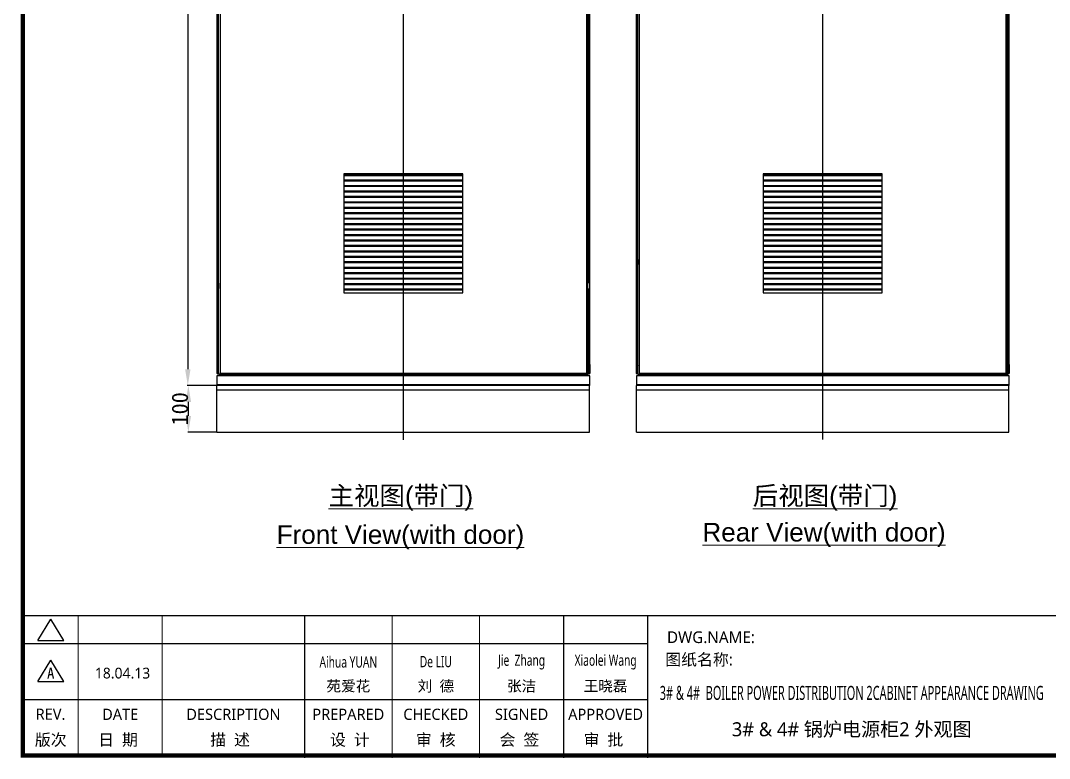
# Model space of a CAD drawing. Extents: x 81437 to 204847, y -54769 to -29444.
# Drawn here: x 81520 to 83727, y -45865 to -44284 of the extents above; entities that cross this region are included whole.
import ezdxf
from ezdxf.enums import TextEntityAlignment as Align
from ezdxf.lldxf.tags import DXFTag

# ---------------------------------------------------------------- set-up
doc = ezdxf.new("R2010")
doc.units = 0
doc.header["$LTSCALE"] = 100
doc.header["$MEASUREMENT"] = 0
doc.layers.add('t', color=1, linetype='Continuous')
doc.layers.add('TEXT', color=7, linetype='Continuous')
doc.styles.add('HZ', font='arial.ttf', dxfattribs={"width": 0.7})
doc.styles.get("Standard").update_dxf_attribs({"font": ''})
doc.styles.add('微软雅黑', font='')
doc.styles.get('Standard').set_extended_font_data('SimSun')
doc.styles.get('微软雅黑').set_extended_font_data('Microsoft YaHei')
tags = doc.linetypes.add('CENTER', pattern=[2, 1.25, -0.25, 0.25, -0.25]).pattern_tags.tags
tags[10:11] = [DXFTag(74, 4), DXFTag(75, 0), DXFTag(340, '0'), DXFTag(46, 1.0), DXFTag(50, 0.0), DXFTag(44, 0.0), DXFTag(45, 0.0)]
tags[8:9] = [DXFTag(74, 4), DXFTag(75, 0), DXFTag(340, '0'), DXFTag(46, 1.0), DXFTag(50, 0.0), DXFTag(44, 0.0), DXFTag(45, 0.0)]
tags[6:7] = [DXFTag(74, 4), DXFTag(75, 0), DXFTag(340, '0'), DXFTag(46, 1.0), DXFTag(50, 0.0), DXFTag(44, 0.0), DXFTag(45, 0.0)]
tags[4:5] = [DXFTag(74, 4), DXFTag(75, 0), DXFTag(340, '0'), DXFTag(46, 1.0), DXFTag(50, 0.0), DXFTag(44, 0.0), DXFTag(45, 0.0)]
doc.dimstyles.new('ISO-25', dxfattribs={"dimtxt": 35, "dimasz": 35, "dimexe": 1.25, "dimexo": 0.625, "dimtad": 1, "dimtoh": 1, "dimdec": 0, "dimtxsty": 'Standard', "dimcen": 2.5, "dimadec": 0, "dimazin": 0, "dimtfac": 1, "dimtdec": 0, "dimtmove": 0, "dimatfit": 3, "dimfxl": 1, "dimarcsym": 0})

# ---------------------------------------------------------------- blocks, each defined once
blk = doc.blocks.new('*D106')
at = {"color": 0, "lineweight": -2, "transparency": 16777216}
for p, q in [((81941, -45066.1), (81879, -45066.1)), ((81880.2, -45131.1), (81880.2, -45101.1)), ((81941, -45166.1), (81879, -45166.1))]:
    blk.add_line(p, q, dxfattribs=at)
at = {"color": 0, "transparency": 16777216}
for points in [[(81886, -45101.1), (81874.4, -45101.1), (81880.2, -45066.1)], [(81874.4, -45131.1), (81886, -45131.1), (81880.2, -45166.1)]]:
    blk.add_solid(points, dxfattribs=at)
at = {"layer": 'Defpoints', "color": 0, "transparency": 16777216}
for p in [(81880.2, -45066.1), (81941.6, -45066.1), (81941.6, -45166.1)]:
    blk.add_point(p, dxfattribs=at)
at = {"color": 0, "transparency": 16777216, "insert": (81862.1, -45116.1), "char_height": 35, "attachment_point": 5, "rotation": 90}
blk.add_mtext('100', dxfattribs=at)
blk = doc.blocks.new('*D107')
at = {"color": 0, "lineweight": -2, "transparency": 16777216}
for p, q in [((81941.3, -43063.6), (81877.7, -43063.6)), ((81879, -43098.6), (81879, -45031.1)), ((81941.3, -45066.1), (81877.7, -45066.1))]:
    blk.add_line(p, q, dxfattribs=at)
at = {"color": 0, "transparency": 16777216}
for points in [[(81884.8, -43098.6), (81873.1, -43098.6), (81879, -43063.6)], [(81873.1, -45031.1), (81884.8, -45031.1), (81879, -45066.1)]]:
    blk.add_solid(points, dxfattribs=at)
at = {"layer": 'Defpoints', "color": 0, "transparency": 16777216}
for p in [(81941.9, -43063.6), (81879, -45066.1), (81941.9, -45066.1)]:
    blk.add_point(p, dxfattribs=at)
at = {"color": 0, "transparency": 16777216, "insert": (81860.8, -44064.8), "char_height": 35, "attachment_point": 5, "rotation": 90}
blk.add_mtext('2003', dxfattribs=at)
blk = doc.blocks.new('图框')
at = {"color": 7}
for p, q in [((-6.2, -2970.4), (1334, -2970.4)), ((-6.2, -3090.4), (1334, -3090.4))]:
    blk.add_line(p, q, dxfattribs=at)
at = {"color": 7, "const_width": 3}
blk.add_lwpolyline([(4109.5, -2910.4), (-6.2, -2910.4)], dxfattribs=at)
at = {"layer": 't', "color": 7}
for p, q in [((25.8, -2963.9), (53.7, -2918)), ((81.7, -2963.9), (53.7, -2918)), ((25.8, -2963.9), (81.7, -2963.9)), ((25.8, -3051.8), (53.7, -3006)), ((81.7, -3051.8), (53.7, -3006)), ((25.8, -3051.8), (81.7, -3051.8))]:
    blk.add_line(p, q, dxfattribs=at)
at = {"layer": 't', "color": 7, "const_width": 9.62}
blk.add_lwpolyline([(4109.5, -3210.4), (4109.5, -58.9), (-6.2, -58.9), (-6.2, -3210.4)], close=True, dxfattribs=at)
at = {"layer": 't', "color": 7, "const_width": 2.4}
for points in [[(112.6, -2911.6), (112.6, -3210.4)], [(292.9, -2911.6), (292.9, -3210.4)], [(598.2, -2911.6), (598.2, -3215.3)], [(785.8, -2911.6), (785.8, -3215.3)], [(973.4, -2911.6), (973.4, -3215.3)], [(1153.7, -2911.6), (1153.7, -3215.3)], [(1334, -2911.6), (1334, -3215.3)]]:
    blk.add_lwpolyline(points, dxfattribs=at)
at = {"color": 7, "style": '微软雅黑', "flags": 8}
for tag, p, height in [('DWG.NAME:', (1375.5, -2969.2), 25), ('DWG.NO.:', (3122, -3089.3), 24), ('图纸编号', (3309.2, -3111.3), 24), ('FILENO.:', (3122.5, -3165), 24), ('文档号', (3311.6, -3183), 24)]:
    blk.add_attdef(tag, p, '', height=height, dxfattribs=at)
at = {"color": 7, "style": '微软雅黑', "width": 0.8, "flags": 8}
for tag, p, height in [('PROJECTNAME:', (3119.3, -2971.7), 24), ('PROJECT_NAME', (3324.7, -2969.2), 25)]:
    blk.add_attdef(tag, p, '', height=height, dxfattribs=at)
at = {"color": 7, "style": '微软雅黑', "flags": 8}
for tag, height, width, p in [('RENLIU', 24, 0.7, (692, -3009.2)), ('SHUFENWANG', 24, 0.7, (879.6, -3009.2)), ('FANGHOU', 24, 0.7, (1063.6, -3009.2)), ('DANDANLI', 24, 0.7, (1243.9, -3009.2)), ('#10STATIONONTROLCABINETCOVER', 30, 0.6, (1771.7, -3076)), ('HANGZHOUHOLLYSYSAUTOMATIONCO.,LTD.', 24, 0.7, (2763.9, -3104.6))]:
    blk.add_attdef(tag, text='', height=height, dxfattribs=dict(at, width=width)).set_placement(p, align=Align.MIDDLE)
for tag, p in [('图纸名称:', (1371.6, -3024.8)), ('项目名称', (3272.9, -3045.6))]:
    blk.add_attdef(tag, text='', height=25, dxfattribs=at).set_placement(p, align=Align.BOTTOM_LEFT)
at = {"color": 7, "flags": 8}
blk.add_attdef('A', text='', height=23, dxfattribs=at).set_placement((53.7, -3033.7), align=Align.MIDDLE)
at = {"color": 7, "style": '微软雅黑', "flags": 8}
for tag, height, p in [('设计时间', 23, (207.7, -3033.7)), ('刘仁', 23, (692, -3061.1)), ('王姝芬', 23, (879.6, -3061.1)), ('侯方', 23, (1063.6, -3061.1)), ('李丹丹', 23, (1243.9, -3061.1)), ('PAGEXOFX', 24, (3947.6, -3097.9)), ('REV.', 24, (53.2, -3121.9)), ('DATE', 24, (202.7, -3121.9)), ('DESCRIPTION', 24, (445.6, -3121.9)), ('PREPARED', 24, (692, -3121.9)), ('CHECKED', 24, (879.6, -3121.9)), ('SIGNED', 24, (1063.6, -3121.9)), ('APPROVED', 24, (1243.9, -3121.9)), ('图纸名称', 30, (1771.7, -3153.6)), ('第几页共几页', 24, (3947.6, -3172.9))]:
    blk.add_attdef(tag, text='', height=height, dxfattribs=at).set_placement(p, align=Align.MIDDLE)
at = {"layer": 't', "color": 7, "style": '微软雅黑'}
for s, p in [('版次', (53.7, -3176.5)), ('日  期', (198, -3176.5)), ('描  述', (438.3, -3176.5)), ('设  计', (695.3, -3176.5)), ('审  核', (879.4, -3176.5)), ('会  签', (1058.9, -3176.5)), ('审  批', (1239.1, -3176.5))]:
    blk.add_text(s, height=25, dxfattribs=at).set_placement(p, align=Align.MIDDLE_CENTER)

msp = doc.modelspace()

# ---------------------------------------------------------------- linework, layer by layer
at = {"color": 1, "linetype": 'CENTER'}
for p, q in [((82341.1, -42938.5), (82341.1, -45182.2)), ((83240.6, -42938.2), (83240.6, -45181.9))]:
    msp.add_line(p, q, dxfattribs=at)
at = {"color": 7, "linetype": 'Continuous'}
for p, q in [((81941.9, -45021.1), (81941.9, -43063.6)), ((81944.9, -45041.6), (81944.9, -43066.6)), ((82734.6, -45041.6), (82734.6, -43066.6)), ((82736.9, -45041.6), (82736.9, -43066.6)), ((82841.4, -45021.1), (82841.4, -43063.6)), ((82844.4, -45041.6), (82844.4, -43066.6)), ((83634.1, -45041.6), (83634.1, -43066.6)), ((83636.4, -45041.6), (83636.4, -43066.6)), ((82740.9, -45021.1), (82740.9, -43109.1)), ((83640.4, -45021.1), (83640.4, -43109.1)), ((82846.7, -43995.6), (82846.7, -45041.6)), ((81948.5, -44112.6), (81948.5, -45041.6)), ((81944.3, -44158.1), (81944.3, -44847.1)), ((82738, -44847.1), (82738, -44158.1)), ((82738.5, -44158.1), (82738.5, -44847.1)), ((82843.8, -44158.1), (82843.8, -44847.1)), ((83637.5, -44847.1), (83637.5, -44158.1)), ((83638, -44158.1), (83638, -44847.1)), ((82738.3, -44796.1), (82736.9, -44796.1)), ((82738.3, -44807.1), (82736.9, -44807.1)), ((82738.3, -44807.1), (82738.3, -44796.1)), ((82738.5, -44796.1), (82740.9, -44796.1)), ((82738.5, -44807.1), (82740.9, -44807.1)), ((82738.9, -44796.1), (82738.9, -44807.1)), ((82739.7, -44807.1), (82739.7, -44796.1)), ((82841.4, -44796.1), (82843.8, -44796.1)), ((82843.8, -44807.1), (82841.4, -44807.1)), ((82842.6, -44796.1), (82842.6, -44807.1)), ((82843.4, -44807.1), (82843.4, -44796.1)), ((82844, -44796.1), (82844.4, -44796.1)), ((82844, -44796.1), (82844, -44807.1)), ((82844, -44807.1), (82844.4, -44807.1)), ((81941.9, -44847.1), (81944.3, -44847.1)), ((81944.3, -44858.1), (81941.9, -44858.1)), ((81943.1, -44847.1), (81943.1, -44858.1)), ((81943.9, -44858.1), (81943.9, -44847.1)), ((81944.3, -45021.1), (81944.3, -44858.1)), ((81944.5, -44847.1), (81944.9, -44847.1)), ((81944.5, -44847.1), (81944.5, -44858.1)), ((81944.5, -44858.1), (81944.9, -44858.1)), ((82738, -45021.1), (82738, -44858.1)), ((82738.5, -45021.1), (82738.5, -44858.1)), ((82843.8, -45021.1), (82843.8, -44858.1)), ((83637.8, -44847.1), (83636.4, -44847.1)), ((83637.8, -44858.1), (83636.4, -44858.1)), ((83637.5, -45021.1), (83637.5, -44858.1)), ((83637.8, -44858.1), (83637.8, -44847.1)), ((83638, -44847.1), (83640.4, -44847.1)), ((83638, -44858.1), (83640.4, -44858.1)), ((83638, -45021.1), (83638, -44858.1)), ((83638.4, -44847.1), (83638.4, -44858.1)), ((83639.2, -44858.1), (83639.2, -44847.1)), ((81944.3, -45021.1), (81941.9, -45021.1)), ((81941.9, -45040.6), (81941.9, -45021.1)), ((81943.9, -45040.6), (81943.9, -45021.1)), ((81943.9, -45022.3), (81944.9, -45022.3)), ((81944.3, -45024), (81943.9, -45024)), ((81944.3, -45021.1), (81944.9, -45021.1)), ((81944.3, -45024), (81944.3, -45039.9)), ((82736.9, -45021.1), (82738, -45021.1)), ((82738.9, -45022.3), (82736.9, -45022.3)), ((82736.9, -45023.5), (82738, -45023.5)), ((82737.9, -45041.6), (82737.9, -45023.5)), ((82738.5, -45021.1), (82738, -45021.1)), ((82738, -45023.5), (82738, -45022.3)), ((82738.5, -45021.1), (82740.9, -45021.1)), ((82738.5, -45024), (82738.9, -45024)), ((82738.5, -45024), (82738.5, -45039.9)), ((82738.9, -45021.1), (82738.9, -45040.6)), ((82740.9, -45021.1), (82740.9, -45040.6)), ((82843.8, -45021.1), (82841.4, -45021.1)), ((82841.4, -45040.6), (82841.4, -45021.1)), ((82843.4, -45040.6), (82843.4, -45021.1)), ((82843.4, -45022.3), (82844.4, -45022.3)), ((82843.8, -45024), (82843.4, -45024)), ((82843.8, -45021.1), (82844.4, -45021.1)), ((82843.8, -45024), (82843.8, -45039.9)), ((83636.4, -45021.1), (83637.5, -45021.1)), ((83638.4, -45022.3), (83636.4, -45022.3)), ((83636.4, -45023.5), (83637.5, -45023.5)), ((83637.4, -45041.6), (83637.4, -45023.5)), ((83638, -45021.1), (83637.5, -45021.1)), ((83637.5, -45023.5), (83637.5, -45022.3)), ((83638, -45021.1), (83640.4, -45021.1)), ((83638, -45024), (83638.4, -45024)), ((83638, -45024), (83638, -45039.9)), ((83638.4, -45021.1), (83638.4, -45040.6)), ((83640.4, -45021.1), (83640.4, -45040.6)), ((82741.1, -45045.1), (81941.6, -45045.1)), ((81941.6, -45045.1), (81941.6, -45065.9)), ((81943.9, -45040.6), (81941.9, -45040.6)), ((81944.3, -45039.9), (81943.9, -45039.9)), ((81944.9, -45041.6), (82737.9, -45041.6)), ((81947.2, -45039.3), (82734.6, -45039.3)), ((81963, -45043.5), (81963, -45041.6)), ((81963, -45043.5), (81985.4, -45043.5)), ((81963.5, -45043.5), (81963.5, -45041.6)), ((81964.2, -45043.5), (81964.2, -45045.1)), ((81964.7, -45043.5), (81964.7, -45045.1)), ((81983.7, -45043.5), (81983.7, -45045.1)), ((81984.2, -45043.5), (81984.2, -45045.1)), ((81984.9, -45043.5), (81984.9, -45041.6)), ((81985.4, -45041.6), (81985.4, -45043.1)), ((82697.4, -45042), (81985.4, -45042)), ((81985.4, -45043.5), (81985.4, -45043.1)), ((82697.4, -45043.5), (81985.4, -45043.5)), ((81985.4, -45043.5), (81985.4, -45045.1)), ((82697.4, -45044), (81985.4, -45044)), ((82697.4, -45041.6), (82697.4, -45043.1)), ((82697.4, -45043.5), (82697.4, -45043.1)), ((82719.8, -45043.5), (82697.4, -45043.5)), ((82697.4, -45043.5), (82697.4, -45045.1)), ((82697.9, -45043.5), (82697.9, -45041.6)), ((82698.6, -45043.5), (82698.6, -45045.1)), ((82699.1, -45043.5), (82699.1, -45045.1)), ((82718.1, -45043.5), (82718.1, -45045.1)), ((82718.6, -45043.5), (82718.6, -45045.1)), ((82719.3, -45043.5), (82719.3, -45041.6)), ((82719.8, -45043.5), (82719.8, -45041.6)), ((82738.5, -45039.9), (82738.9, -45039.9)), ((82738.9, -45040.6), (82740.9, -45040.6)), ((82740.6, -45045.1), (82740.6, -45065.9)), ((82741.1, -45064.3), (82741.1, -45045.1)), ((83640.6, -45045.1), (82841.1, -45045.1)), ((82841.1, -45045.1), (82841.1, -45065.9)), ((82843.4, -45040.6), (82841.4, -45040.6)), ((82843.8, -45039.9), (82843.4, -45039.9)), ((82844.4, -45041.6), (83637.4, -45041.6)), ((82846.7, -45039.3), (83634.1, -45039.3)), ((82862.5, -45043.5), (82862.5, -45041.6)), ((82862.5, -45043.5), (82884.9, -45043.5)), ((82863, -45043.5), (82863, -45041.6)), ((82863.7, -45043.5), (82863.7, -45045.1)), ((82864.2, -45043.5), (82864.2, -45045.1)), ((82883.2, -45043.5), (82883.2, -45045.1)), ((82883.7, -45043.5), (82883.7, -45045.1)), ((82884.4, -45043.5), (82884.4, -45041.6)), ((82884.9, -45041.6), (82884.9, -45043.1)), ((83596.9, -45042), (82884.9, -45042)), ((82884.9, -45043.5), (82884.9, -45043.1)), ((83596.9, -45043.5), (82884.9, -45043.5)), ((82884.9, -45043.5), (82884.9, -45045.1)), ((83596.9, -45044), (82884.9, -45044)), ((83596.9, -45041.6), (83596.9, -45043.1)), ((83596.9, -45043.5), (83596.9, -45043.1)), ((83619.3, -45043.5), (83596.9, -45043.5)), ((83596.9, -45043.5), (83596.9, -45045.1)), ((83597.4, -45043.5), (83597.4, -45041.6)), ((83598.1, -45043.5), (83598.1, -45045.1)), ((83598.6, -45043.5), (83598.6, -45045.1)), ((83617.6, -45043.5), (83617.6, -45045.1)), ((83618.1, -45043.5), (83618.1, -45045.1)), ((83618.8, -45043.5), (83618.8, -45041.6)), ((83619.3, -45043.5), (83619.3, -45041.6)), ((83638, -45039.9), (83638.4, -45039.9)), ((83638.4, -45040.6), (83640.4, -45040.6)), ((83640.1, -45045.1), (83640.1, -45065.9)), ((83640.6, -45064.3), (83640.6, -45045.1)), ((81941.6, -45063.8), (82740.6, -45063.8)), ((82741.1, -45066.1), (81941.6, -45066.1)), ((81941.6, -45166.1), (81941.6, -45066.1)), ((82740.6, -45076.1), (81941.6, -45076.1)), ((82741.1, -45064.3), (82740.6, -45064.3)), ((82740.6, -45166.1), (82740.6, -45066.1)), ((82741.1, -45066.1), (82741.1, -45064.6)), ((82841.1, -45063.8), (83640.1, -45063.8)), ((83640.6, -45066.1), (82841.1, -45066.1)), ((82841.1, -45166.1), (82841.1, -45066.1)), ((83640.1, -45076.1), (82841.1, -45076.1)), ((83640.6, -45064.3), (83640.1, -45064.3)), ((83640.1, -45166.1), (83640.1, -45066.1)), ((83640.6, -45066.1), (83640.6, -45064.6)), ((81941.6, -45166.1), (82740.6, -45166.1)), ((82841.1, -45166.1), (83640.1, -45166.1))]:
    msp.add_line(p, q, dxfattribs=at)
at = {"color": 7}
for p, q in [((82468.6, -44614.5), (82213.6, -44614.5)), ((82468.6, -44616.5), (82213.6, -44616.5)), ((83368.1, -44614.5), (83113.1, -44614.5)), ((83368.1, -44616.5), (83113.1, -44616.5)), ((82468.6, -44626.2), (82213.6, -44626.2)), ((82468.6, -44628.2), (82213.6, -44628.2)), ((82468.6, -44637.9), (82213.6, -44637.9)), ((82468.6, -44639.9), (82213.6, -44639.9)), ((83368.1, -44626.2), (83113.1, -44626.2)), ((83368.1, -44628.2), (83113.1, -44628.2)), ((83368.1, -44637.9), (83113.1, -44637.9)), ((83368.1, -44639.9), (83113.1, -44639.9)), ((82468.6, -44649.5), (82213.6, -44649.5)), ((82468.6, -44651.6), (82213.6, -44651.6)), ((82468.6, -44661.2), (82213.6, -44661.2)), ((83368.1, -44649.5), (83113.1, -44649.5)), ((83368.1, -44651.6), (83113.1, -44651.6)), ((83368.1, -44661.2), (83113.1, -44661.2)), ((82468.6, -44663.2), (82213.6, -44663.2)), ((82468.6, -44672.9), (82213.6, -44672.9)), ((82468.6, -44674.9), (82213.6, -44674.9)), ((83368.1, -44663.2), (83113.1, -44663.2)), ((83368.1, -44672.9), (83113.1, -44672.9)), ((83368.1, -44674.9), (83113.1, -44674.9)), ((82468.6, -44684.6), (82213.6, -44684.6)), ((82468.6, -44686.6), (82213.6, -44686.6)), ((82468.6, -44696.2), (82213.6, -44696.2)), ((82468.6, -44698.3), (82213.6, -44698.3)), ((83368.1, -44684.6), (83113.1, -44684.6)), ((83368.1, -44686.6), (83113.1, -44686.6)), ((83368.1, -44696.2), (83113.1, -44696.2)), ((83368.1, -44698.3), (83113.1, -44698.3)), ((82468.6, -44707.9), (82213.6, -44707.9)), ((82468.6, -44709.9), (82213.6, -44709.9)), ((82468.6, -44719.6), (82213.6, -44719.6)), ((82468.6, -44721.6), (82213.6, -44721.6)), ((83368.1, -44707.9), (83113.1, -44707.9)), ((83368.1, -44709.9), (83113.1, -44709.9)), ((83368.1, -44719.6), (83113.1, -44719.6)), ((83368.1, -44721.6), (83113.1, -44721.6)), ((82468.6, -44731.3), (82213.6, -44731.3)), ((82468.6, -44733.3), (82213.6, -44733.3)), ((82468.6, -44742.9), (82213.6, -44742.9)), ((82468.6, -44745), (82213.6, -44745)), ((83368.1, -44731.3), (83113.1, -44731.3)), ((83368.1, -44733.3), (83113.1, -44733.3)), ((83368.1, -44742.9), (83113.1, -44742.9)), ((83368.1, -44745), (83113.1, -44745)), ((82468.6, -44754.6), (82213.6, -44754.6)), ((82468.6, -44756.6), (82213.6, -44756.6)), ((82468.6, -44766.3), (82213.6, -44766.3)), ((82468.6, -44768.3), (82213.6, -44768.3)), ((83368.1, -44754.6), (83113.1, -44754.6)), ((83368.1, -44756.6), (83113.1, -44756.6)), ((83368.1, -44766.3), (83113.1, -44766.3)), ((83368.1, -44768.3), (83113.1, -44768.3)), ((82468.6, -44778), (82213.6, -44778)), ((82468.6, -44780), (82213.6, -44780)), ((82468.6, -44789.7), (82213.6, -44789.7)), ((82468.6, -44791.7), (82213.6, -44791.7)), ((83368.1, -44778), (83113.1, -44778)), ((83368.1, -44780), (83113.1, -44780)), ((83368.1, -44789.7), (83113.1, -44789.7)), ((83368.1, -44791.7), (83113.1, -44791.7)), ((82468.6, -44801.3), (82213.6, -44801.3)), ((82468.6, -44803.3), (82213.6, -44803.3)), ((82468.6, -44813), (82213.6, -44813)), ((82468.6, -44815), (82213.6, -44815)), ((83368.1, -44801.3), (83113.1, -44801.3)), ((83368.1, -44803.3), (83113.1, -44803.3)), ((83368.1, -44813), (83113.1, -44813)), ((83368.1, -44815), (83113.1, -44815)), ((82468.6, -44824.7), (82213.6, -44824.7)), ((82468.6, -44826.7), (82213.6, -44826.7)), ((82468.6, -44836.4), (82213.6, -44836.4)), ((82468.6, -44838.4), (82213.6, -44838.4)), ((83368.1, -44824.7), (83113.1, -44824.7)), ((83368.1, -44826.7), (83113.1, -44826.7)), ((83368.1, -44836.4), (83113.1, -44836.4)), ((83368.1, -44838.4), (83113.1, -44838.4)), ((82468.6, -44848), (82213.6, -44848)), ((82468.6, -44850.1), (82213.6, -44850.1)), ((82468.6, -44859.7), (82213.6, -44859.7)), ((83368.1, -44848), (83113.1, -44848)), ((83368.1, -44850.1), (83113.1, -44850.1)), ((83368.1, -44859.7), (83113.1, -44859.7)), ((82468.6, -44861.7), (82213.6, -44861.7)), ((83368.1, -44861.7), (83113.1, -44861.7))]:
    msp.add_line(p, q, dxfattribs=at)
for points in [[(82468.6, -44867.3), (82468.6, -44612.3), (82213.6, -44612.3), (82213.6, -44867.3)], [(83368.1, -44867.3), (83368.1, -44612.3), (83113.1, -44612.3), (83113.1, -44867.3)]]:
    msp.add_lwpolyline(points, close=True, dxfattribs=at)
at = {"color": 7, "linetype": 'Continuous'}
for centre, radius, start, end in [((81944.8, -45024), 1.7, 90, 122.2595), ((81944.8, -45024), 0.5, 90, 180), ((82738, -45024), 1.7, 57.7405, 90), ((82738, -45024), 0.5, 0, 90), ((82844.3, -45024), 1.7, 90, 122.2595), ((82844.3, -45024), 0.5, 90, 180), ((83637.5, -45024), 1.7, 57.7405, 90), ((83637.5, -45024), 0.5, 0, 90), ((81943.1, -45039.9), 1.2, 212.7273, 0), ((82739.7, -45039.9), 1.2, 180, 327.2727), ((82842.6, -45039.9), 1.2, 212.7273, 0), ((83639.2, -45039.9), 1.2, 180, 327.2727), ((82739.3, -45064.3), 1.8, 315, 0), ((83638.8, -45064.3), 1.8, 315, 0)]:
    msp.add_arc(centre, radius, start, end, dxfattribs=at)

# ---------------------------------------------------------------- block references
at = {"color": 1}
ref = msp.add_blockref('图框', (81531.3, -42648.8), dxfattribs=at)
ref.add_attrib('图纸名称:', '图纸名称:', dxfattribs={"color": 7, "height": 25, "style": '微软雅黑', "flags": 8}).set_placement((82902.9, -45673.5), align=Align.BOTTOM_LEFT)
ref.add_attrib('#10STATIONONTROLCABINETCOVER', '3# & 4#  BOILER POWER DISTRIBUTION 2CABINET APPEARANCE DRAWING', dxfattribs={"color": 7, "height": 30, "style": '微软雅黑', "width": 0.6, "flags": 8}).set_placement((83303, -45724.8), align=Align.MIDDLE)
ref.add_attrib('DWG.NAME:', 'DWG.NAME:', (82906.8, -45618), dxfattribs={"color": 7, "height": 25, "style": '微软雅黑', "flags": 8})
ref.add_attrib('DANDANLI', 'Xiaolei Wang', dxfattribs={"color": 7, "height": 24, "style": '微软雅黑', "width": 0.7, "flags": 8}).set_placement((82775.1, -45658), align=Align.MIDDLE)
ref.add_attrib('FANGHOU', 'Jie  Zhang', dxfattribs={"color": 7, "height": 24, "style": '微软雅黑', "width": 0.7, "flags": 8}).set_placement((82594.9, -45658), align=Align.MIDDLE)
ref.add_attrib('SHUFENWANG', 'De LIU', dxfattribs={"color": 7, "height": 24, "style": '微软雅黑', "width": 0.7, "flags": 8}).set_placement((82410.9, -45658), align=Align.MIDDLE)
ref.add_attrib('RENLIU', 'Aihua YUAN', dxfattribs={"color": 7, "height": 24, "style": '微软雅黑', "width": 0.7, "flags": 8}).set_placement((82223.3, -45658), align=Align.MIDDLE)
ref.add_attrib('APPROVED', 'APPROVED', dxfattribs={"color": 7, "height": 24, "style": '微软雅黑'}).set_placement((82775.1, -45770.7), align=Align.MIDDLE)
ref.add_attrib('SIGNED', 'SIGNED', dxfattribs={"color": 7, "height": 24, "style": '微软雅黑'}).set_placement((82594.9, -45770.7), align=Align.MIDDLE)
ref.add_attrib('CHECKED', 'CHECKED', dxfattribs={"color": 7, "height": 24, "style": '微软雅黑'}).set_placement((82410.9, -45770.7), align=Align.MIDDLE)
ref.add_attrib('PREPARED', 'PREPARED', dxfattribs={"color": 7, "height": 24, "style": '微软雅黑'}).set_placement((82223.3, -45770.7), align=Align.MIDDLE)
ref.add_attrib('DESCRIPTION', 'DESCRIPTION', dxfattribs={"color": 7, "height": 24, "style": '微软雅黑'}).set_placement((81976.8, -45770.7), align=Align.MIDDLE)
ref.add_attrib('DATE', 'DATE', dxfattribs={"color": 7, "height": 24, "style": '微软雅黑', "flags": 8}).set_placement((81734, -45770.7), align=Align.MIDDLE)
ref.add_attrib('REV.', 'REV.', dxfattribs={"color": 7, "height": 24, "style": '微软雅黑', "flags": 8}).set_placement((81584.5, -45770.7), align=Align.MIDDLE)
ref.add_attrib('A', 'A', dxfattribs={"color": 7, "height": 23, "flags": 8}).set_placement((81585, -45682.5), align=Align.MIDDLE)
ref.add_attrib('设计时间', '18.04.13', dxfattribs={"color": 7, "height": 23, "style": '微软雅黑', "flags": 8}).set_placement((81739, -45682.5), align=Align.MIDDLE)
ref.add_attrib('李丹丹', '王晓磊', dxfattribs={"color": 7, "height": 23, "style": '微软雅黑', "flags": 8}).set_placement((82775.1, -45709.8), align=Align.MIDDLE)
ref.add_attrib('侯方', '张洁', dxfattribs={"color": 7, "height": 23, "style": '微软雅黑', "flags": 8}).set_placement((82594.9, -45709.8), align=Align.MIDDLE)
ref.add_attrib('王姝芬', '刘  德', dxfattribs={"color": 7, "height": 23, "style": '微软雅黑', "flags": 8}).set_placement((82410.9, -45709.8), align=Align.MIDDLE)
ref.add_attrib('刘仁', '苑爱花', dxfattribs={"color": 7, "height": 23, "style": '微软雅黑', "flags": 8}).set_placement((82223.3, -45709.8), align=Align.MIDDLE)
ref.add_attrib('图纸名称', '3# & 4# 锅炉电源柜2 外观图', dxfattribs={"color": 7, "height": 30, "style": '微软雅黑', "flags": 8}).set_placement((83303, -45802.3), align=Align.MIDDLE)

# ---------------------------------------------------------------- texts
at = {"layer": 'TEXT', "color": 7, "lineweight": 0, "style": 'HZ'}
for s, p in [('%%U主视图(带门)', (82336, -45322.2)), ('%%U后视图(带门)', (83245.8, -45322.2)), ('%%UFront View(with door)', (82335, -45405.4)), ('%%URear View(with door)', (83243.5, -45400.4))]:
    msp.add_text(s, height=40, dxfattribs=at).set_placement(p, align=Align.CENTER)

# ---------------------------------------------------------------- dimensions: what is measured, and where the dimension line sits
at = {"color": 3}
for base, p1, p2, picture, middle in [((81878.9636694, -45066.0992385), (81941.9095906, -43063.5992385), (81941.9095906, -45066.0992385), '*D107', (81860.8386694, -44064.8492385)), ((81880.2, -45066.1), (81941.6, -45166.1), (81941.6, -45066.1), '*D106', (81862.1, -45116.1))]:
    dim = msp.add_linear_dim(base=base, p1=p1, p2=p2, angle=90, dimstyle='ISO-25', dxfattribs=at)
    dim.commit()
    dim.dimension.update_dxf_attribs({"geometry": picture, "text_midpoint": middle})

doc.saveas('drawing.dxf')
